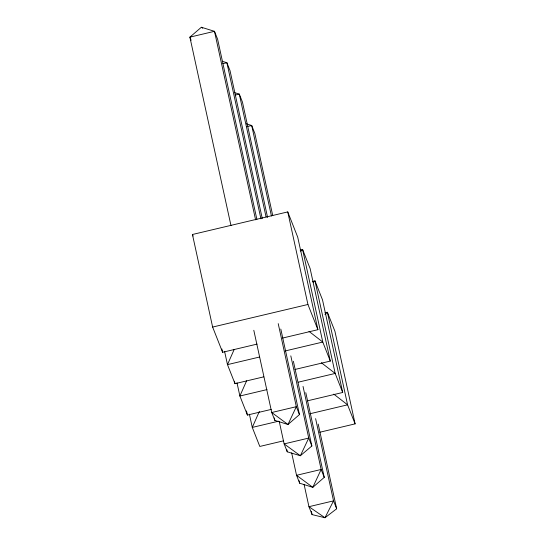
<?xml version="1.0" encoding="UTF-8"?>
<svg xmlns="http://www.w3.org/2000/svg" width="545" height="545" viewBox="0 0 545 545"><rect width="100%" height="100%" fill="white"/><g stroke="black" fill="none" stroke-linecap="round" stroke-linejoin="round"><path stroke-width="0.82" d="M234.214 349.393L227.476 364.632L234.997 383.666L263.753 376.854M246.619 380.785L239.882 396.024L247.403 415.058L271.226 409.411M259.359 411.414L252.281 427.416L259.802 446.45L283.632 440.803M300.765 251.197L302.598 249.481L310.119 268.515L330.304 361.083L294.974 369.456M313.171 282.589L315.003 280.873L322.524 299.907L342.703 392.475L307.38 400.848M324.97 314.554L327.409 312.265L334.93 331.299L355.108 423.867L319.779 432.24M305.793 392.673L324.261 477.379L312.803 487.332L299.668 483.211L296.541 475.301L291.657 452.875M256.906 219.437L217.612 39.226L214.485 31.317L201.364 27.25L189.892 37.142L230.991 225.657M280.804 329.057L299.457 414.595L287.978 424.487L274.857 420.42L271.737 412.51L253.806 330.297M293.387 361.281L311.856 445.987L300.356 455.743L287.263 451.812L284.136 443.903L279.251 421.483M318.198 424.065L336.667 508.771L324.99 517.75L312.074 514.603L308.947 506.693L304.055 484.267M222.789 63.676L226.89 62.709L230.017 70.618L262.247 218.443M235.195 95.068L239.296 94.101L242.423 102.01L267.588 217.448M246.776 126.658L251.701 125.493L254.822 133.402L272.752 215.622M257.097 344.093L222.592 352.274L212.632 327.061L192.446 234.493L287.753 211.91L297.713 237.123L317.899 329.691L282.569 338.064M300.132 250.066L302.598 249.481L322.783 342.049L330.304 361.083M312.537 281.458L315.003 280.873L335.182 373.441L342.703 392.475M212.632 327.061L307.932 304.478L317.899 329.691M324.943 312.85L327.409 312.265L347.587 404.833L355.108 423.867M259.515 357.036L227.476 364.632L224.595 351.409M284.987 351L322.783 342.049L308.981 331.36M266.989 389.6L239.882 396.024L236.993 382.801M298.21 382.202L335.182 373.441L321.387 362.752M278.577 421.19L252.281 427.416L249.399 414.193M309.798 413.791L347.587 404.833L333.785 394.144M222.258 61.272L226.89 62.709L260.932 218.838M234.663 92.664L239.296 94.101L266.089 217.012M246.299 123.817L251.701 125.493L271.437 216.011M201.364 27.25L202.72 28.245M191.138 40.303L189.892 37.142L214.485 31.317L255.591 219.833M299.457 414.595L296.33 406.686L278.222 323.635M311.856 445.987L308.736 438.078L290.805 355.865M324.261 477.379L321.141 469.47L303.034 386.425M336.667 508.771L333.54 500.862L315.616 418.649M192.446 234.493L193.066 236.067M287.753 211.91L307.932 304.478M311.352 511.278L312.074 514.603M299.123 480.717L299.668 483.211M286.718 449.325L287.263 451.812M274.319 417.933L274.857 420.42M246.497 410.923L247.403 415.058M234.452 381.187L234.997 383.666M221.87 348.964L222.592 352.274M321.141 469.47L312.803 487.332L296.541 475.301L321.141 469.47M296.33 406.686L287.978 424.487L271.737 412.51L296.33 406.686M308.736 438.078L300.356 455.743L284.136 443.903L308.736 438.078M333.54 500.862L324.99 517.75L308.947 506.693L333.54 500.862"/></g></svg>
